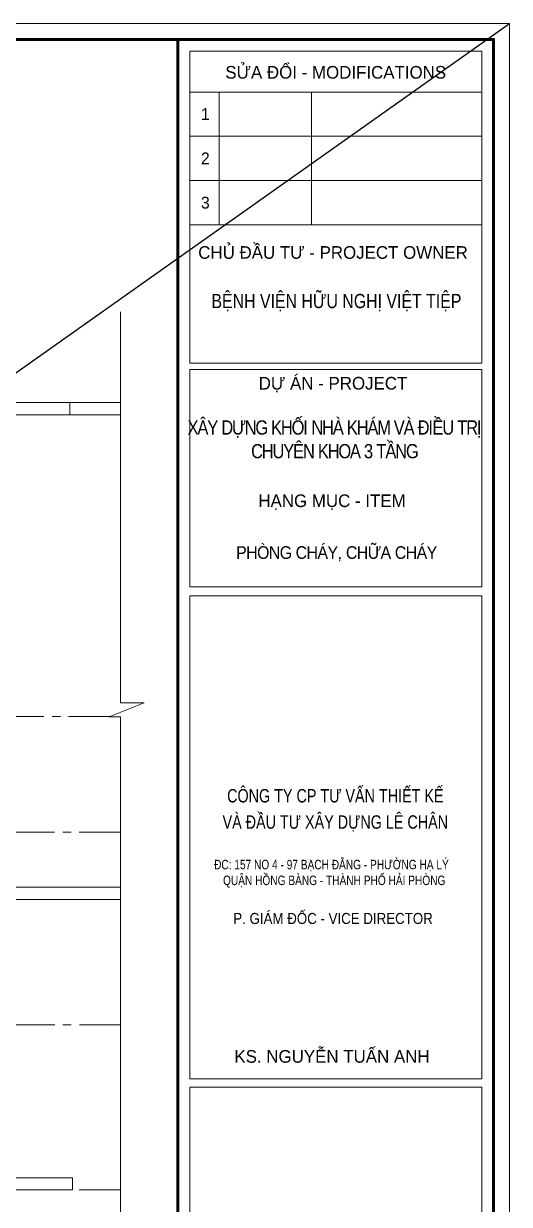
# Model space of a CAD drawing. Header units: millimetres. Extents: x 1109421 to 1726579, y -247837 to 144927.
# Drawn here: x 1592302 to 1601125, y -213094 to -191646 of the extents above; entities that cross this region are included whole.
import ezdxf
from ezdxf.enums import TextEntityAlignment as Align

# ---------------------------------------------------------------- set-up
doc = ezdxf.new("R2010")
doc.units = ezdxf.units.MM
doc.header["$LTSCALE"] = 600
doc.header["$MEASUREMENT"] = 0
doc.linetypes.add('CENTER', pattern=[2, 1.25, -0.25, 0.25, -0.25])
doc.layers.get('0').update_dxf_attribs({"lineweight": 0})
doc.layers.get('Defpoints').update_dxf_attribs({"lineweight": 0})
for name, color, linetype, lineweight in [('08. Net Text', 3, 'Continuous', 13), ('cat1', 30, 'Continuous', 50), ('Khungten_LCDI', 7, 'Continuous', 25), ('LC Khac', 4, 'Continuous', 9), ('LC Text1', 3, 'Continuous', 20), ('thay1', 63, 'Continuous', 18), ('truc', 76, 'CENTER', 9)]:
    doc.layers.add(name, color=color, linetype=linetype, lineweight=lineweight)
doc.layers.add('KCS_Plotter', color=11, linetype='Continuous', plot=False)
doc.styles.add('Khungten', font='VHAVAN.TTF', dxfattribs={"width": 0.9, "height": 5000})
doc.styles.add('Text Khung Ten', font='VHAVAN.TTF')
doc.styles.add('Title', font='VHBLACK.TTF')
doc.styles.add('VnAvantH', font='VHAVANB.TTF', dxfattribs={"width": 0.6})

# ---------------------------------------------------------------- blocks, each defined once
blk = doc.blocks.new('A$Cb3b0a436')
at = {"layer": 'Defpoints', "color": 0, "lineweight": 0}
blk.add_lwpolyline([(6.98, 0), (6.98, 297), (426.98, 297), (426.98, 0)], close=True, dxfattribs=at)
at = {"layer": 'Khungten_LCDI', "color": 5, "lineweight": 60}
blk.add_line((384.98, 295), (384.98, 2), dxfattribs=at)
at = {"layer": 'Khungten_LCDI', "color": 5, "lineweight": 25}
blk.add_line((424.98, 2), (424.98, 295), dxfattribs=at)
at = {"layer": 'Khungten_LCDI', "color": 9, "lineweight": 15}
for p, q in [((386.48, 288.33), (423.48, 288.33)), ((390.21, 288.33), (390.21, 271.49)), ((401.91, 288.33), (401.91, 271.49)), ((386.48, 282.72), (423.48, 282.72)), ((386.48, 277.1), (423.48, 277.1)), ((386.48, 271.49), (423.48, 271.49))]:
    blk.add_line(p, q, dxfattribs=at)
at = {"layer": 'Khungten_LCDI', "color": 5, "lineweight": 60}
blk.add_lwpolyline([(18.98, 2), (18.98, 295), (424.98, 295), (424.98, 2)], close=True, dxfattribs=at)
at = {"layer": 'Khungten_LCDI', "color": 9, "lineweight": 15}
for points in [[(386.48, 253.96), (423.48, 253.96), (423.48, 293.52), (386.48, 293.52)], [(386.48, 225.64), (423.48, 225.64), (423.48, 253.18), (386.48, 253.18)], [(386.48, 112.45), (423.48, 112.45), (423.48, 162.24), (386.48, 162.24)]]:
    blk.add_lwpolyline(points, close=True, dxfattribs=at)
for points in [[(423.48, 184.76), (423.48, 224.51), (386.48, 224.51), (386.48, 184.76)], [(386.48, 184.76), (386.48, 184.76), (386.48, 163.3), (423.48, 163.3), (423.48, 184.76)]]:
    blk.add_lwpolyline(points, dxfattribs=at)
at = {"color": 7}
for s, style, p in [('söa ®æi - modifications', 'Khungten', (404.98, 290.03)), ('chñ ®Çu t\xad - project owner', 'Khungten', (404.64, 267.2)), ('dù ¸n - project', 'Khungten', (404.64, 250.63)), ('h¹ng môc - item', 'Khungten', (404.51, 235.74)), ('ks. nguyÔn tuÊn anh', 'VnAvantH', (404.51, 165.33))]:
    blk.add_text(s, height=1.6, dxfattribs=dict(at, style=style)).set_placement(p, align=Align.CENTER)
for s, height, style, width, p in [('c«ng ty cp t\xad vÊn thiÕt kÕ', 1.7, 'Title', 0.8, (404.93, 198.31)), ('vµ ®Çu t\xad x©y dùng lª ch©n', 1.7, 'Title', 0.8, (404.93, 194.98)), ('P. gi¸m ®èc - VICE director', 1.4, 'Khungten', 0.9, (404.64, 182.91))]:
    blk.add_text(s, height=height, dxfattribs=dict(at, style=style, width=width)).set_placement(p, align=Align.CENTER)
at = {"color": 4, "attachment_point": 5, "style": 'Khungten'}
for s, insert, char_height, width in [('{\\f.VnArialH|b0|i0|c0|p34;\\W0.8;bÖnh viÖn h÷u nghÞ viÖt tiÖp}', (405.07, 261.65), 1.8, 32.9179), ('{\\f.VnArialH|b0|i0|c0|p34;\\W0.83;\\T0.9;x©y dùng khèi nhµ kh¸m vµ ®iÒu trÞ  \\Pchuyªn khoa 3 tÇng}', (404.8, 244.31), 1.8, 43.0788), ('{\\f.VnArialH|b0|i0|c0|p34;\\T0.95;PHßNG CH¸Y, CH÷A CH¸Y}', (405.07, 229.83), 1.6, 38.1543)]:
    blk.add_mtext(s, dxfattribs=dict(at, insert=insert, char_height=char_height, width=width))
at = {"color": 7, "insert": (404.79, 191.04), "char_height": 1.2, "attachment_point": 2, "style": 'Khungten'}
blk.add_mtext_dynamic_manual_height_columns('{\\W0.8;®c: 157 no 4 - 97 b¹ch ®»ng - ph\xadêng h¹ lý   quËn hång bµng - thµnh phè h¶i phßng} ', width=34.2165, gutter_width=0.25, heights=[0], dxfattribs=at)
at = {"color": 7, "style": 'Khungten', "width": 0.8}
for tag, p in [('REVISION', (413.97, 41.04)), ('NGAYHT', (414.44, 32.41))]:
    blk.add_attdef(tag, text='', height=2, dxfattribs=at).set_placement(p, align=Align.CENTER)
at = {"layer": '08. Net Text', "color": 7, "style": 'Text Khung Ten'}
blk.add_text('1', height=1.5, dxfattribs=at).set_placement((387.9, 284.79))
at = {"layer": '08. Net Text', "color": 7, "ltscale": 2, "style": 'Text Khung Ten'}
for s, p in [('2', (387.9, 279.17)), ('3', (387.9, 273.56))]:
    blk.add_text(s, height=1.5, dxfattribs=at).set_placement(p)
at = {"layer": 'LC Text1', "style": 'Title', "width": 1.485915}
for tag, p, p2 in [('TENBANVE1', (388.11, 59.64), (422.38, 59.64)), ('TENBANVE2', (388.11, 52.88), (422.38, 52.88))]:
    blk.add_attdef(tag, text='', height=2.5, dxfattribs=at).set_placement(p, p2, align=Align.FIT)
at = {"layer": 'LC Text1', "style": 'Title', "width": 0.7}
blk.add_attdef('SOBANVE', text='', height=2.5, dxfattribs=at).set_placement((414.6, 9.54), align=Align.CENTER)
blk = doc.blocks.new('t 2')
at = {"layer": 'LC Khac'}
for points in [[(-3380, -1984), (-3600, -1984), (-3600, -1634), (-3380, -1634)], [(110, -1984), (-110, -1984), (-110, -1634), (110, -1634)], [(-3600, -7448), (-3600, -7228), (-3250, -7228), (-3250, -7448)], [(-3380, -9544), (-3600, -9544), (-3600, -9324), (-3380, -9324)], [(110, -9544), (-110, -9544), (-110, -9324), (110, -9324)], [(-3380, -13058), (-3600, -13058), (-3600, -12838), (-3380, -12838)], [(-3380, -15934), (-3600, -15934), (-3600, -15714), (-3380, -15714)], [(110, -15934), (-110, -15934), (-110, -15714), (110, -15714)]]:
    blk.add_hatch(color=256, dxfattribs=at).paths.add_polyline_path(points)
at = {"layer": 'LC Khac', "ltscale": 5}
for p, q in [((-2630, -11344), (-2630, -14964)), ((-3380, -11829), (-1930, -11829)), ((-1880, -11829), (-1880, -14214)), ((-1880, -11829), (-1880, -11829)), ((-1610, -11829), (-1880, -11829)), ((-1610, -13369), (-1610, -11829)), ((-1560, -11829), (-110, -11829)), ((-110, -12094), (-110, -11829)), ((-3380, -12094), (-1930, -12094)), ((-1880, -12094), (-1880, -12094)), ((-1560, -12094), (-110, -12094)), ((-110, -15714), (-110, -12094)), ((-110, -12094), (110, -12094)), ((110, -15714), (110, -12094)), ((-3380, -12359), (-1930, -12359)), ((-1880, -12359), (-1880, -12359)), ((-1560, -12359), (-110, -12359)), ((-3380, -12624), (-1930, -12624)), ((-1560, -12624), (-110, -12624)), ((-3380, -12889), (-1930, -12889)), ((-1560, -12889), (-110, -12889)), ((-3380, -13154), (-1930, -13154)), ((-1610, -13369), (-110, -13104)), ((-1610, -13419), (-110, -13154)), ((-1560, -13154), (-398, -13154)), ((-3380, -13419), (-1930, -13419)), ((-1610, -14214), (-1610, -13419)), ((-1560, -13419), (-110, -13419)), ((-860, -14964), (-860, -13419)), ((-3380, -13684), (-1930, -13684)), ((-1560, -13684), (-110, -13684)), ((-3380, -13949), (-1930, -13949)), ((-1560, -13949), (-110, -13949)), ((-3380, -14214), (-1930, -14214)), ((-1880, -14214), (-1610, -14214)), ((-1560, -14214), (-110, -14214)), ((-1560, -14214), (-110, -14214)), ((-2630, -14964), (-860, -14964))]:
    blk.add_line(p, q, dxfattribs=at)
for points in [[(-3381, -7444), (-3601, -7444), (-3601, -1637), (-3381, -1637)], [(-3380, -1854), (-2360, -1854), (-2360, -1634), (-3380, -1634)], [(-2360, -1854), (-1160, -1854), (-1160, -1634), (-2360, -1634)], [(-1160, -1854), (-110, -1854), (-110, -1634), (-1160, -1634)], [(110, -1854), (1100, -1854), (1100, -1634), (110, -1634)], [(1100, -1854), (2019, -1854), (2019, -1634), (1100, -1634)], [(-3601, -7444), (-3380, -7444), (-3380, -9544), (-3601, -9544)], [(-3600, -12838), (-3380, -12838), (-3380, -9544), (-3600, -9544)], [(-3600, -13058), (-3600, -14214), (-3380, -14214), (-3380, -13058)], [(-3380, -15934), (-110, -15934), (-110, -15714), (-3380, -15714)], [(110, -15934), (1145, -15934), (1145, -15714), (110, -15714)]]:
    blk.add_lwpolyline(points, close=True, dxfattribs=at)
for points in [[(2019, -10438), (-3380, -10438), (-3380, -10658), (2019, -10658)], [(-860, -13287), (-860, -14964), (-2630, -14964), (-2630, -11344), (-860, -11344), (-860, -13236)], [(-1560, -13411), (-1560, -14264), (-1930, -14264), (-1930, -11779), (-1560, -11779), (-1560, -13360)], [(-3380, -13154), (-2630, -13419), (-1880, -13154)], [(-1610, -13552), (-860, -13287), (-110, -13552)]]:
    blk.add_lwpolyline(points, dxfattribs=at)
at = {"layer": 'thay1', "ltscale": 5}
blk.add_lwpolyline([(2019, 15), (2019, -7089), (2447, -7089), (1812, -7342), (2019, -7342), (2019, -16886)], dxfattribs=at)
at = {"layer": 'truc'}
for p, q in [((-3490, -16837), (-3490, 0)), ((0, -16837), (0, 0)), ((1825, -7337), (-3881, -7338)), ((2019, -9437), (-3881, -9438)), ((2023, -12938), (-3881, -12938)), ((2019, -15934), (-3600, -15934))]:
    blk.add_line(p, q, dxfattribs=at)
blk.add_lwpolyline([(2019, -1634), (-3881, -1634)], dxfattribs=at)

msp = doc.modelspace()

# ---------------------------------------------------------------- linework, layer by layer
at = {"layer": 'KCS_Plotter'}
msp.add_line((1540917.9, -234220.8), (1601125, -191645.8), dxfattribs=at)

# ---------------------------------------------------------------- block references
at = {"xscale": 143.35021493995, "yscale": 143.35021493995, "zscale": 143.35021493995}
msp.add_blockref('A$Cb3b0a436', (1539916.7, -234220.8), dxfattribs=at)
at = {"layer": 'cat1'}
msp.add_blockref('t 2', (1592044.2, -196895.8), dxfattribs=at)

doc.saveas('drawing.dxf')
